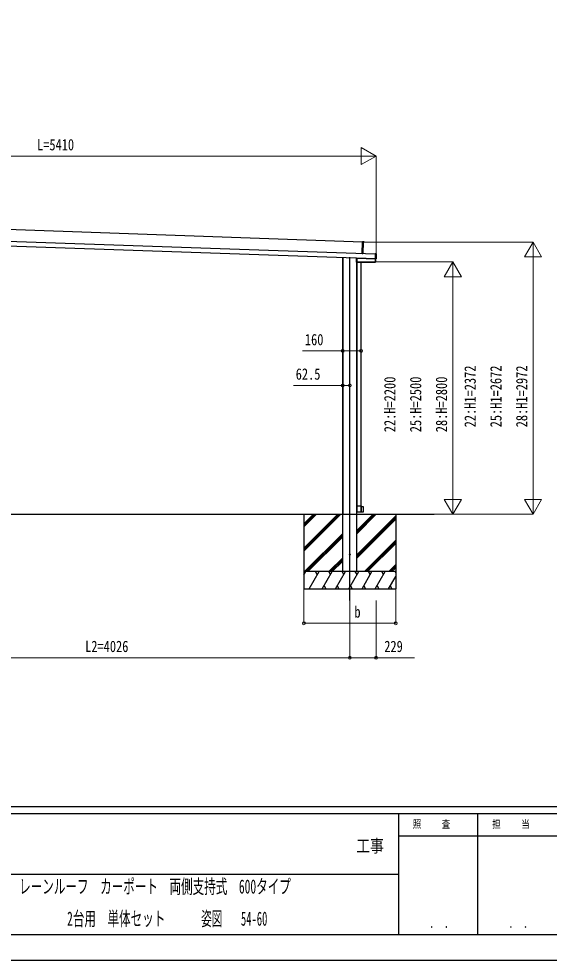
# Model space of a CAD drawing. Units: millimetres, scale not verified. Extents: x -12615 to 12615, y -8910 to 8910.
# Drawn here: x 574 to 5199, y -8910 to -708 of the extents above; entities that cross this region are included whole.
import ezdxf
from ezdxf.enums import TextEntityAlignment as Align

# ---------------------------------------------------------------- set-up
doc = ezdxf.new("R2010")
doc.units = ezdxf.units.MM
doc.header["$LTSCALE"] = 30
for name, color, linetype in [('0-2_USER1', 3, 'Continuous'), ('0-3_YKK_11', 7, 'Continuous'), ('0-4_YKK_11E', 7, 'Continuous'), ('0-5_YKK_12', 2, 'Continuous'), ('0-6_YKK_A1', 4, 'Continuous'), ('0-8_YKK_ZWAK', 7, 'Continuous')]:
    doc.layers.add(name, color=color, linetype=linetype)
doc.layers.add('0-7_YKK_D', color=6, linetype='Continuous', lineweight=18)
doc.styles.add('ＭＳ ゴシック', font='')
doc.styles.get('ＭＳ ゴシック').set_extended_font_data('MS Gothic')

msp = doc.modelspace()

# ---------------------------------------------------------------- linework, layer by layer
at = {"layer": '0-3_YKK_11'}
for p, q in [((3571.2, -2652.98), (-1167.92, -2487.49)), ((-1712.91, -2608.54), (3681.74, -2796.93)), ((-1711.51, -2568.56), (3683.13, -2756.95)), ((3573.71, -2752.97), (3577.27, -2651.03)), ((3398.36, -2787.03), (3398.36, -5025)), ((3399.56, -5025), (3399.56, -2787.07)), ((3399.96, -5525), (3399.96, -2787.09)), ((3683.18, -2755.56), (3683.18, -2755.56)), ((3683.18, -2755.56), (3684.38, -2755.6)), ((3684.99, -2755.51), (3690.68, -2755.71)), ((3691.16, -2756.23), (3689.7, -2798.21)), ((3519.76, -2827.26), (3519.76, -2793.78)), ((3520.06, -2793.48), (3520.44, -2793.49)), ((3684.67, -2827.56), (3520.06, -2827.56)), ((3520.26, -2791.29), (3520.26, -2793.28)), ((3520.45, -2793.49), (3683.25, -2799.18)), ((3521.76, -5525), (3521.76, -2827.56)), ((3522.16, -2828), (3522.16, -4950.5)), ((3555.88, -2827.56), (3555.76, -2827.8)), ((3555.76, -2828), (3555.76, -2827.8)), ((3681.69, -2798.31), (3681.69, -2798.31)), ((3681.69, -2798.31), (3682.89, -2798.36)), ((3682.89, -2798.36), (3682.89, -2798.36)), ((3683.19, -2798.37), (3683.16, -2799.16)), ((3683.49, -2798.49), (3689.18, -2798.69)), ((3684.97, -2827.27), (3685.94, -2799.57)), ((3523.03, -4950.5), (3523.23, -4950.5)), ((3559.66, -5004.7), (3559.66, -4981.7)), ((3561.28, -4960.35), (3560.97, -4960.05)), ((3560.97, -5003.35), (3561.27, -5003.05)), ((3399.26, -5025), (3399.56, -5025)), ((3559.66, -5004.7), (3559.96, -5005))]:
    msp.add_line(p, q, dxfattribs=at)
for points in [[(3567.71, -2752.92), (3567.72, -2752.42), (3571.28, -2650.48), (3571.3, -2649.98), (3584.95, -2651.3)], [(3683.18, -2755.56), (3683.17, -2755.91), (3683.15, -2756.41), (3681.72, -2797.47), (3681.7, -2797.96), (3681.69, -2798.31)], [(3521.76, -4950.5), (3522.16, -4950.5), (3522.46, -4950.5), (3523.03, -4950.5), (3522.73, -4950.8), (3522.46, -4981.7), (3522.66, -5005), (3523.16, -5005), (3558.36, -5005), (3559.96, -5005), (3560.46, -5005), (3560.96, -5005), (3561.16, -4981.7), (3560.89, -4950.5), (3560.39, -4950.5), (3559.96, -4950.5), (3558.36, -4950.5), (3558.36, -2828), (3557.86, -2828), (3522.46, -2828), (3522.16, -2828), (3521.76, -2828)], [(3529.13, -2827.56), (3529.26, -2827.8), (3529.26, -2828)], [(3683.08, -2798.36), (3683.05, -2799.17), (3685.27, -2799.25), (3685.65, -2799.26)], [(3523.23, -4950.5), (3558.66, -4950.5), (3558.66, -4981.7), (3558.66, -5004.7), (3558.36, -5005)], [(3559.66, -4981.7), (3559.66, -4950.8), (3559.96, -4950.5)], [(3561.27, -5003.05), (3581.16, -5002.7), (3581.16, -4960.7), (3561.27, -4960.35)], [(3398.36, -5025), (3398.66, -5025), (3399.26, -5025)], [(3399.96, -5025), (3399.86, -5025), (3399.56, -5025)]]:
    msp.add_lwpolyline(points, dxfattribs=at)
for centre, radius, start, end in [((3684.62, -2751.6), 4.01, 266.55184, 273.90119), ((3682.87, -2802.06), 3.71, 81.82188, 89.76035)]:
    msp.add_arc(centre, radius, start, end, dxfattribs=at)
for centre, major_axis, ratio, start_param, end_param in [((3684.98, -2755.81), (-0.01, -0.3), 0.998135, 3.1415927, 3.9545103), ((3690.66, -2756.21), (0.367, 0.342), 0.99628, 5.4996506, 7.06672), ((3520.06, -2793.78), (-0.3, 0.01), 0.998133, 4.7490956, 6.3180268), ((3520.06, -2827.26), (0.213, 0.213), 0.99628, 2.358058, 3.9251274), ((3520.06, -2793.28), (-0.2, 0.007), 0.998133, 1.607503, 3.1764341), ((3683.5, -2798.19), (-0.01, -0.3), 0.998135, 5.4691958, 6.2831853), ((3684.67, -2827.26), (-0.209, 0.217), 0.996405, 2.3754474, 3.9077379), ((3685.64, -2799.56), (0.3, -0.01), 0.998135, 0, 1.5707963), ((3689.2, -2798.19), (0.342, -0.367), 0.99628, 5.4996506, 7.06672)]:
    msp.add_ellipse(centre, major_axis=major_axis, ratio=ratio, start_param=start_param, end_param=end_param, dxfattribs=at)
at = {"layer": '0-4_YKK_11E'}
for p, q in [((3576.8, -2651.01), (3571.28, -2650.48)), ((3567.72, -2752.42), (3573.24, -2752.95)), ((3690.19, -2756.66), (3683.15, -2756.41)), ((3684.38, -2755.6), (3683.18, -2755.56)), ((3684.38, -2755.6), (3684.38, -2755.6)), ((3684.98, -2755.59), (3684.99, -2755.51)), ((3688.76, -2797.71), (3690.19, -2756.66)), ((3519.76, -2793.78), (3520.14, -2793.79)), ((3520.44, -2793.49), (3520.14, -2793.79)), ((3520.14, -2793.79), (3520.45, -2793.49)), ((3520.61, -2791.3), (3520.61, -2793.29)), ((3681.69, -2798.31), (3682.89, -2798.36)), ((3681.72, -2797.47), (3688.76, -2797.71)), ((3683.06, -2798.97), (3682.76, -2798.96)), ((3683.49, -2798.41), (3683.49, -2798.49))]:
    msp.add_line(p, q, dxfattribs=at)
for points in [[(3584.95, -2651.3), (3576.8, -2651.01), (3573.24, -2752.95), (3573.71, -2752.97)], [(3690.68, -2755.71), (3690.21, -2756.16), (3690.19, -2756.66), (3690.69, -2756.67), (3690.21, -2756.16), (3683.17, -2755.91)], [(3684.88, -2755.6), (3684.92, -2755.59), (3684.98, -2755.59)], [(3689.7, -2798.21), (3689.25, -2797.73), (3690.69, -2756.67), (3691.16, -2756.23)], [(3520.14, -2793.79), (3520.14, -2826.88), (3519.76, -2827.26)], [(3520.06, -2827.56), (3520.44, -2827.18), (3684.3, -2827.18), (3684.3, -2826.88), (3684.6, -2826.89), (3684.3, -2827.18), (3684.67, -2827.56)], [(3520.14, -2793.79), (3520.44, -2793.79), (3520.45, -2793.49)], [(3520.44, -2793.49), (3520.45, -2793.49), (3520.14, -2793.79)], [(3520.26, -2793.28), (3520.61, -2793.29), (3520.91, -2793.29), (3520.91, -2791.31)], [(3520.61, -2793.3), (3520.91, -2793.31), (3682.76, -2798.96), (3682.78, -2798.35)], [(3532.26, -2828), (3532.26, -2827.8), (3529.26, -2827.8)], [(3552.76, -2827.56), (3552.76, -2827.8), (3532.26, -2827.8), (3532.26, -2827.56)], [(3555.76, -2827.8), (3552.76, -2827.8), (3552.76, -2828)], [(3689.18, -2798.69), (3688.74, -2798.21), (3681.7, -2797.96)], [(3683.4, -2798.4), (3683.43, -2798.41), (3683.49, -2798.41)], [(3685.94, -2799.57), (3685.56, -2799.56), (3685.26, -2799.55), (3685.27, -2799.25), (3685.56, -2799.56), (3684.6, -2826.89), (3684.97, -2827.27)]]:
    msp.add_lwpolyline(points, dxfattribs=at)
for points in [[(3685.26, -2799.55), (3520.44, -2793.79), (3520.44, -2826.88), (3520.44, -2827.18), (3520.14, -2826.88), (3520.44, -2826.88), (3684.3, -2826.88)], [(3689.25, -2797.73), (3688.76, -2797.71), (3688.74, -2798.21)]]:
    msp.add_lwpolyline(points, close=True, dxfattribs=at)
msp.add_arc((3574.76, -2650.69), 2.07, 351.06854, 4.93146, dxfattribs=at)
for centre, major_axis, ratio, start_param, end_param in [((3573.21, -2752.95), (-0.013, 0.504), 0.060033, 4.3753319, 4.7012916), ((3684.38, -2755.57), (0.6, -0.021), 0.061163, 4.712389, 6.2831853), ((3520.14, -2793.29), (0, 0.5), 0.061125, 3.1027435, 3.1394501), ((3520.44, -2793.29), (0.007, 0.2), 0.854479, 3.1782993, 4.712389), ((3520.44, -2793.29), (0.47, -0.016), 0.425228, 4.7490956, 6.2831853), ((3520.44, -2793.29), (-0.011, 0.2), 0.151815, 3.0913179, 3.1280246), ((3520.41, -2793.29), (0.201, -0.007), 0.992577, 6.2831853, 6.3180268), ((3520.41, -2793.29), (-0.501, 0.017), 0.998133, 3.1415927, 3.1764341), ((3683.26, -2798.98), (0.5, -0.017), 0.4, 3.1415927, 4.712389), ((3682.89, -2798.39), (0.6, -0.021), 0.061163, 6.2831853, 7.8539816)]:
    msp.add_ellipse(centre, major_axis=major_axis, ratio=ratio, start_param=start_param, end_param=end_param, dxfattribs=at)
at = {"layer": '0-5_YKK_12'}
msp.add_line((3460.86, -5775), (3460.86, -2786.01), dxfattribs=at)
at = {"layer": '0-6_YKK_A1'}
for p, q in [((-1602.43, -5025), (4195.98, -5025)), ((3060.86, -5025), (3060.86, -5675)), ((3060.86, -5318.98), (3354.84, -5025)), ((3060.86, -5333.12), (3368.98, -5025)), ((3060.86, -5347.26), (3383.12, -5025)), ((3060.86, -5106.85), (3142.7, -5025)), ((3060.86, -5120.99), (3156.85, -5025)), ((3060.86, -5135.13), (3170.99, -5025)), ((3521.76, -5194.73), (3691.49, -5025)), ((3521.76, -5180.59), (3677.35, -5025)), ((3521.76, -5166.45), (3663.21, -5025)), ((3521.76, -5378.58), (3860.86, -5039.48)), ((3521.76, -5392.72), (3860.86, -5053.62)), ((3521.76, -5406.86), (3860.86, -5067.76)), ((3860.86, -5025), (3860.86, -5675)), ((3066.97, -5525), (3399.96, -5192.01)), ((3081.11, -5525), (3399.96, -5206.15)), ((3095.25, -5525), (3399.96, -5220.3)), ((3587.47, -5525), (3860.86, -5251.61)), ((3601.61, -5525), (3860.86, -5265.75)), ((3615.75, -5525), (3860.86, -5279.9)), ((3279.1, -5525), (3399.96, -5404.14)), ((3293.24, -5525), (3399.96, -5418.28)), ((3307.39, -5525), (3399.96, -5432.43)), ((3799.6, -5525), (3860.86, -5463.74)), ((3813.74, -5525), (3860.86, -5477.88)), ((3827.88, -5525), (3860.86, -5492.03)), ((3860.86, -5525), (3060.86, -5525)), ((3060.86, -5553.94), (3077.57, -5525)), ((3062.57, -5550.98), (3060.86, -5548.02)), ((3105.4, -5675), (3192.01, -5525)), ((3177.01, -5550.98), (3162, -5525)), ((3220.88, -5675), (3307.48, -5525)), ((3292.48, -5550.98), (3277.48, -5525)), ((3336.35, -5675), (3422.95, -5525)), ((3407.95, -5550.98), (3392.95, -5525)), ((3451.82, -5675), (3538.42, -5525)), ((3523.42, -5550.98), (3508.42, -5525)), ((3567.29, -5675), (3653.89, -5525)), ((3638.89, -5550.98), (3623.89, -5525)), ((3682.76, -5675), (3769.36, -5525)), ((3754.36, -5550.98), (3739.36, -5525)), ((3798.23, -5675), (3860.86, -5566.52)), ((3860.86, -5535.45), (3854.83, -5525)), ((3235.87, -5649.02), (3250.87, -5675)), ((3351.35, -5649.02), (3366.35, -5675)), ((3466.82, -5649.02), (3481.81, -5675)), ((3582.29, -5649.02), (3597.28, -5675)), ((3697.76, -5649.02), (3712.75, -5675)), ((3813.23, -5649.02), (3828.22, -5675)), ((3060.86, -5675), (3860.86, -5675))]:
    msp.add_line(p, q, dxfattribs=at)
msp.add_circle((3460.86, -5375), 5, dxfattribs=at)
at = {"layer": '0-7_YKK_D'}
for p, q in [((3690.11, -1903.87), (3560.21, -1828.87)), ((3560.21, -1828.87), (3560.21, -1978.87)), ((-1569.89, -1903.87), (3540.11, -1903.87)), ((3690.11, -1903.87), (3430.31, -1903.87)), ((3690.11, -1903.87), (3560.21, -1978.87)), ((3690.11, -2756.68), (3690.11, -1902.87)), ((3575.2, -2653.03), (5059.36, -2653.03)), ((5058.36, -2653.03), (4983.36, -2782.93)), ((5058.36, -2653.03), (5133.36, -2782.93)), ((5058.36, -2653.03), (5058.36, -2912.84)), ((4983.36, -2782.93), (5133.36, -2782.93)), ((3683.26, -2825), (4359.36, -2825)), ((4358.36, -2825), (4283.36, -2954.9)), ((4358.36, -2825), (4433.36, -2954.9)), ((4358.36, -2825), (4358.36, -3084.81)), ((5058.36, -2803.03), (5058.36, -4875)), ((4283.36, -2954.9), (4433.36, -2954.9)), ((4358.36, -4875), (4358.36, -2975)), ((3398.36, -3919.26), (3398.36, -3900.99)), ((3460.86, -3919.26), (3460.86, -3900.99)), ((4358.36, -5025), (4358.36, -4765.19)), ((5058.36, -5025), (5058.36, -4765.19)), ((4358.36, -5025), (4283.36, -4895.1)), ((4433.36, -4895.1), (4283.36, -4895.1)), ((4358.36, -5025), (4433.36, -4895.1)), ((5058.36, -5025), (4983.36, -4895.1)), ((5133.36, -4895.1), (4983.36, -4895.1)), ((5058.36, -5025), (5133.36, -4895.1)), ((3893.56, -5025), (4359.36, -5025)), ((3893.56, -5025), (5059.36, -5025)), ((3060.86, -5676), (3060.86, -5976)), ((3860.86, -5676), (3860.86, -5976)), ((3460.86, -5776), (3460.86, -6276)), ((3460.86, -5776), (3460.86, -6276)), ((3690.11, -5776), (3690.11, -6276)), ((3060.86, -5975), (3860.86, -5975)), ((-564.94, -6275), (3460.86, -6275))]:
    msp.add_line(p, q, dxfattribs=at)
for points in [[(3558.36, -3601.99), (3398.36, -3601.99), (3048.96, -3601.99)], [(3460.86, -3901.99), (3398.36, -3901.99), (2968.96, -3901.99)], [(3460.86, -6275), (3690.11, -6275), (4025.91, -6275)]]:
    msp.add_lwpolyline(points, dxfattribs=at)
for centre in [(3398.36, -3601.99), (3558.36, -3601.99), (3398.36, -3901.99), (3460.86, -3901.99), (3060.86, -5975), (3860.86, -5975), (3460.86, -6275), (3460.86, -6275), (3690.11, -6275)]:
    msp.add_circle(centre, 12.75, dxfattribs=at)
at = {"layer": '0-8_YKK_ZWAK'}
for p, q in [((11685.06, -7575), (-11714.94, -7575)), ((3885.06, -7635), (-14.94, -7635)), ((4575.06, -7635), (4575.06, -8685)), ((5955.06, -7830), (3885.06, -7830)), ((-14.94, -8160), (3885.06, -8160)), ((-14.94, -8685), (3885.06, -8685)), ((3885.06, -8685), (5955.06, -8685))]:
    msp.add_line(p, q, dxfattribs=at)
msp.add_lwpolyline([(-12615, -8910), (12615, -8910), (12615, 8910), (-12615, 8910)], close=True, dxfattribs=at)
msp.add_lwpolyline([(5955.06, -7635), (3885.06, -7635), (3885.06, -8685)], dxfattribs=at)

# ---------------------------------------------------------------- texts
at = {"layer": '0-2_USER1', "style": 'ＭＳ ゴシック'}
for s, width, p in [('レーンルーフ\u3000カーポート\u3000両側支持式\u3000600タイプ', 0.6, (577.62, -8366.5)), ('2台用\u3000単体セット\u3000', 0.6, (995.16, -8646.5)), ('姿図', 0.55, (2164.44, -8646.5)), ('54-60', 0.55, (2511.19, -8646.5))]:
    msp.add_text(s, height=123.2, dxfattribs=dict(at, width=width)).set_placement(p, align=Align.BOTTOM_LEFT)
at = {"layer": '0-7_YKK_D', "style": 'ＭＳ ゴシック', "width": 0.8}
for s, p in [('L=5410', (733.11, -1883.87)), ('160', (3068.96, -3581.99)), ('62.5', (2988.96, -3881.99)), ('b', (3500.71, -5955)), ('L2=4026', (1152.76, -6255)), ('229', (3761.11, -6255))]:
    msp.add_text(s, height=98.97, dxfattribs=at).set_placement(p, align=Align.BOTTOM_LEFT)
for s, p in [('22:H1=2372', (4588.36, -4267.42)), ('25:H1=2672', (4813.36, -4267.42)), ('28:H1=2972', (5038.36, -4267.42)), ('22:H=2200', (3888.36, -4310.2)), ('25:H=2500', (4113.36, -4310.2)), ('28:H=2800', (4338.36, -4310.2))]:
    msp.add_text(s, height=98.97, rotation=90, dxfattribs=at).set_placement(p, align=Align.BOTTOM_LEFT)
at = {"layer": '0-8_YKK_ZWAK', "style": 'ＭＳ ゴシック', "width": 0.8}
for s, height, p in [('照     査', 65.98, (4009.26, -7777.5)), ('担     当', 65.98, (4701.66, -7777.5)), ('工事', 110, (3517, -8002.4)), ('． ．', 77.75, (4155, -8653.06)), ('． ．', 77.75, (4845, -8653.06))]:
    msp.add_text(s, height=height, dxfattribs=at).set_placement(p, align=Align.BOTTOM_LEFT)

doc.saveas('drawing.dxf')
